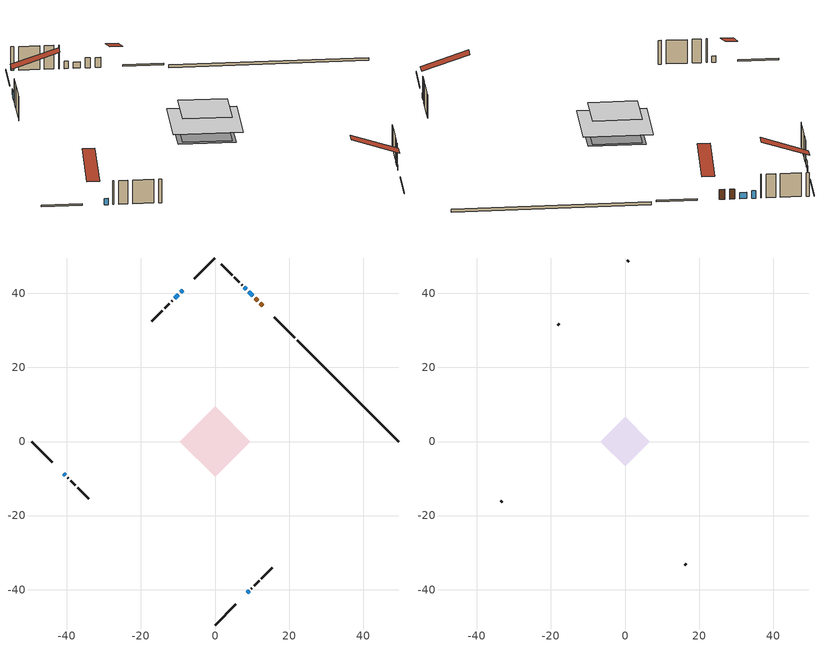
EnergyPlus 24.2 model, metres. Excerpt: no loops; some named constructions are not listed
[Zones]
conditioned space
 floor adiabatic (Floor2 construction): -6.75,0 0,6.75 6.75,0 0,-6.75 z0.61
 floor adiabatic (AdiabaticFloorConstruction): -9.54,0 0,9.54 9.54,0 0,-9.54 z3.05
 floor foundation (Slab1 construction): -6.83,1.09 -1.09,6.83 6.83,-1.09 1.09,-6.83 z0
 wall outside (RimJoist1 construction): 0,-49.55 5.6,-43.94 / -49.55,0 -43.94,-5.6 / 0,49.55 -5.6,43.94 / 21.55,28 15.95,33.6 z0.61:0.91
 wall outside (AdiabaticWallConstruction 1): 12.9,36.64 12.19,37.36 / 11.53,38.02 10.81,38.73 z0.61:2.64
 wall outside (AdiabaticWallConstruction): 8.65,-40.9 9.19,-40.36 z0.61:1.37; -8.65,40.9 -9.22,40.32 z0.61:1.83; -9.88,39.67 -10.89,38.66 z0.61:2.13; 10.16,39.39 9.15,40.39 / -40.9,-8.65 -40.39,-9.15 z0.61:1.88; 8.5,41.05 7.96,41.59 z0.61:2.14
 wall outside (Wall1 construction): 9.84,-39.7 9.96,-39.59 / -39.74,-9.81 -39.62,-9.92 / -11.54,38 -11.66,37.89 / 7.3,42.25 7.19,42.36 z0.61:5.49
 wall outside (Wall2 construction): 10.61,-38.93 11.89,-37.65 / -38.97,-10.58 -37.69,-11.86 / -12.31,37.23 -13.59,35.95 / 6.53,43.02 5.25,44.29 z0.61:5.49
 wall outside (Wall3 construction): 12.55,-37 15.43,-34.12 / -37.03,-12.51 -34.15,-15.39 / -14.25,35.3 -17.13,32.42 / 4.59,44.95 1.71,47.83 z0.61:5.49
 wall foundation (FoundationWall1 construction): 49.55,0 22.21,27.34 z0:0.61
 window (WindowConstruction): 8.65,-40.9 9.19,-40.36 z0.61:1.37
 window (WindowConstruction 1): -8.65,40.9 -9.22,40.32 z0.61:1.83
 window (WindowConstruction 2): -9.88,39.67 -10.89,38.66 z0.61:2.13
 window (WindowConstruction 3): 10.16,39.39 9.15,40.39 z0.61:1.88
 window (WindowConstruction 4): 8.49,41.05 7.96,41.59 z0.61:2.13
 window (WindowConstruction 5): -40.9,-8.65 -40.4,-9.15 z0.61:1.88
 door (Door): 12.9,36.64 12.19,37.36 z0.61:2.64
 door (Door 1): 11.53,38.02 10.81,38.73 z0.61:2.64
 ceiling adiabatic (AdiabaticFloorConstruction): 0,-9.54 9.54,0 0,9.54 -9.54,0 z3.05
attic - vented
 floor to conditioned space (Floor1 construction Reversed): -6.75,0 0,6.75 6.75,0 0,-6.75 z5.49
 wall outside (Wall4 construction): 16.09,-33.46 16.49,-33.06 / -33.5,-16.05 -33.1,-16.45 / -17.79,31.76 -18.19,31.36 / 1.06,48.49 0.66,48.89 z0.61:5.49
 roof outside (Roof1 construction): 7.99,-41.55,5.49 1.42,-34.98,8.58 -0.31,-36.71,8.58 6.26,-43.29,5.49; -41.55,-7.99,5.49 -34.98,-1.42,8.58 -36.71,0.31,8.58 -43.29,-6.26,5.49; -7.99,41.55,5.49 -1.42,34.98,8.58 0.31,36.71,8.58 -6.26,43.29,5.49; 13.56,35.99,5.49 6.99,29.41,8.58 8.72,27.68,8.58 15.29,34.25,5.49
[Material] Roughness=Rough; Thermal Absorptance=0.9
Name | Thickness {m} | Conductivity {W/m-K} | Density {kg/m3} | Specific Heat {J/kg-K} | Solar Absorptance | Visible Absorptance
ceiling loosefill ins | 0.254 | 0.0480833 | 16.02 | 1046.75 | 0.7 | 0.7
ceiling stud and cavity | 0.1397 | 0.0958178 | 65.682 | 1177.47 | 0.7 | 0.7
gypsum board | 0.0127 | 0.160291 | 801 | 837.4 | 0.6 | 0.6
[Construction]
Floor1 construction: ceiling loosefill ins, ceiling stud and cavity, gypsum board
[EnergyManagementSystem:OutputVariable] Type of Data in Variable=Summed; Update Frequency=ZoneTimestep
Name | EMS Variable | EMS Program or Subroutine | Units
Energy Management System Output Variable 1; Energy Management System Output Variable 45 | loads_htg_tot | total_loads_program | J
Energy Management System Output Variable 2; Energy Management System Output Variable 46 | loads_clg_tot | total_loads_program | J
Energy Management System Output Variable 3 | htg_unmet_hours | unmet_hours_program | hr
Energy Management System Output Variable 4 | clg_unmet_hours | unmet_hours_program | hr
Energy Management System Output Variable 5 | loads_htg_roofs | component_loads_program | J
Energy Management System Output Variable 6 | loads_htg_ceilings | component_loads_program | J
Energy Management System Output Variable 7 | loads_htg_walls | component_loads_program | J
Energy Management System Output Variable 8 | loads_htg_rim_joists | component_loads_program | J
Energy Management System Output Variable 9 | loads_htg_foundation_walls | component_loads_program | J
Energy Management System Output Variable 10 | loads_htg_doors | component_loads_program | J
Energy Management System Output Variable 11 | loads_htg_windows_conduction | component_loads_program | J
Energy Management System Output Variable 12 | loads_htg_windows_solar | component_loads_program | J
Energy Management System Output Variable 13 | loads_htg_skylights_conduction | component_loads_program | J
Energy Management System Output Variable 14 | loads_htg_skylights_solar | component_loads_program | J
Energy Management System Output Variable 15 | loads_htg_floors | component_loads_program | J
Energy Management System Output Variable 16 | loads_htg_slabs | component_loads_program | J
Energy Management System Output Variable 17 | loads_htg_internal_mass | component_loads_program | J
Energy Management System Output Variable 18 | loads_htg_infil | component_loads_program | J
Energy Management System Output Variable 19 | loads_htg_natvent | component_loads_program | J
Energy Management System Output Variable 20 | loads_htg_mechvent | component_loads_program | J
Energy Management System Output Variable 21 | loads_htg_whf | component_loads_program | J
Energy Management System Output Variable 22 | loads_htg_ducts | component_loads_program | J
Energy Management System Output Variable 23 | loads_htg_intgains | component_loads_program | J
Energy Management System Output Variable 24 | loads_htg_lighting | component_loads_program | J
Energy Management System Output Variable 25 | loads_clg_roofs | component_loads_program | J
Energy Management System Output Variable 26 | loads_clg_ceilings | component_loads_program | J
Energy Management System Output Variable 27 | loads_clg_walls | component_loads_program | J
Energy Management System Output Variable 28 | loads_clg_rim_joists | component_loads_program | J
Energy Management System Output Variable 29 | loads_clg_foundation_walls | component_loads_program | J
Energy Management System Output Variable 30 | loads_clg_doors | component_loads_program | J
Energy Management System Output Variable 31 | loads_clg_windows_conduction | component_loads_program | J
Energy Management System Output Variable 32 | loads_clg_windows_solar | component_loads_program | J
Energy Management System Output Variable 33 | loads_clg_skylights_conduction | component_loads_program | J
Energy Management System Output Variable 34 | loads_clg_skylights_solar | component_loads_program | J
Energy Management System Output Variable 35 | loads_clg_floors | component_loads_program | J
Energy Management System Output Variable 36 | loads_clg_slabs | component_loads_program | J
Energy Management System Output Variable 37 | loads_clg_internal_mass | component_loads_program | J
Energy Management System Output Variable 38 | loads_clg_infil | component_loads_program | J
Energy Management System Output Variable 39 | loads_clg_natvent | component_loads_program | J
Energy Management System Output Variable 40 | loads_clg_mechvent | component_loads_program | J
Energy Management System Output Variable 41 | loads_clg_whf | component_loads_program | J
Energy Management System Output Variable 42 | loads_clg_ducts | component_loads_program | J
Energy Management System Output Variable 43 | loads_clg_intgains | component_loads_program | J
Energy Management System Output Variable 44 | loads_clg_lighting | component_loads_program | J
[Schedule:Day:Interval]
interior lighting schedule day 5: No, 01:00, 0.0727273, 04:00, 0.0606061, 05:00, 0.0666667, 06:00, 0.109091, 07:00, 0.181818, 08:00, 0.230303, 10:00, 0.248485, 11:00, 0.236364, 12:00, 0.224242, 13:00, 0.218182, 14:00, 0.212121, 15:00, 0.224242, 16:00, 0.248485, 17:00, 0.30303, 18:00, 0.393939, 19:00, 0.521212, 20:00, 0.642424, 21:00, 0.666667, 22:00, 0.478788, 23:00, 0.242424, 24:00, 0.109091
interior lighting schedule day 6: No, 01:00, 0.0745455, 04:00, 0.0621212, 05:00, 0.0683333, 06:00, 0.111818, 07:00, 0.186364, 08:00, 0.236061, 10:00, 0.254697, 11:00, 0.242273, 12:00, 0.229848, 13:00, 0.223636, 14:00, 0.217424, 15:00, 0.229848, 16:00, 0.254697, 17:00, 0.310606, 18:00, 0.403788, 19:00, 0.534242, 20:00, 0.658485, 21:00, 0.683333, 22:00, 0.490758, 23:00, 0.248485, 24:00, 0.111818
interior lighting schedule day 7: No, 01:00, 0.08, 04:00, 0.0666667, 05:00, 0.0733333, 06:00, 0.12, 07:00, 0.2, 08:00, 0.253333, 10:00, 0.273333, 11:00, 0.26, 12:00, 0.246667, 13:00, 0.24, 14:00, 0.233333, 15:00, 0.246667, 16:00, 0.273333, 17:00, 0.333333, 18:00, 0.433333, 19:00, 0.573333, 20:00, 0.706667, 21:00, 0.733333, 22:00, 0.526667, 23:00, 0.266667, 24:00, 0.12
interior lighting schedule day 8: No, 01:00, 0.0890909, 04:00, 0.0742424, 05:00, 0.0816667, 06:00, 0.133636, 07:00, 0.222727, 08:00, 0.282121, 10:00, 0.304394, 11:00, 0.289545, 12:00, 0.274697, 13:00, 0.267273, 14:00, 0.259848, 15:00, 0.274697, 16:00, 0.304394, 17:00, 0.371212, 18:00, 0.482576, 19:00, 0.638485, 20:00, 0.78697, 21:00, 0.816667, 22:00, 0.586515, 23:00, 0.29697, 24:00, 0.133636
interior lighting schedule day 9: No, 01:00, 0.0972727, 04:00, 0.0810606, 05:00, 0.0891667, 06:00, 0.145909, 07:00, 0.243182, 08:00, 0.30803, 10:00, 0.332348, 11:00, 0.316136, 12:00, 0.299924, 13:00, 0.291818, 14:00, 0.283712, 15:00, 0.299924, 16:00, 0.332348, 17:00, 0.405303, 18:00, 0.526894, 19:00, 0.697121, 20:00, 0.859242, 21:00, 0.891667, 22:00, 0.640379, 23:00, 0.324242, 24:00, 0.145909
interior lighting schedule day 10: No, 01:00, 0.105455, 04:00, 0.0878788, 05:00, 0.0966667, 06:00, 0.158182, 07:00, 0.263636, 08:00, 0.333939, 10:00, 0.360303, 11:00, 0.342727, 12:00, 0.325152, 13:00, 0.316364, 14:00, 0.307576, 15:00, 0.325152, 16:00, 0.360303, 17:00, 0.439394, 18:00, 0.571212, 19:00, 0.755758, 20:00, 0.931515, 21:00, 0.966667, 22:00, 0.694242, 23:00, 0.351515, 24:00, 0.158182
interior lighting schedule day 11: No, 01:00, 0.109091, 04:00, 0.0909091, 05:00, 0.1, 06:00, 0.163636, 07:00, 0.272727, 08:00, 0.345455, 10:00, 0.372727, 11:00, 0.354545, 12:00, 0.336364, 13:00, 0.327273, 14:00, 0.318182, 15:00, 0.336364, 16:00, 0.372727, 17:00, 0.454545, 18:00, 0.590909, 19:00, 0.781818, 20:00, 0.963636, 21:00, 1, 22:00, 0.718182, 23:00, 0.363636, 24:00, 0.163636
occupants schedule day: No, 05:00, 0.426829, 06:00, 0.719512, 07:00, 1, 08:00, 0.670732, 09:00, 0.329268, 14:00, 0.170732, 15:00, 0.231707, 16:00, 0.329268, 17:00, 0.5, 18:00, 0.670732, 19:00, 0.829268, 21:00, 1, 22:00, 0.853659, 23:00, 0.646341, 24:00, 0.426829
occupants schedule default day; clothes dryer schedule default day; cooking range schedule default day; mech vent bath fan 0 schedule default day; mech vent range fan 0 schedule default day; misc plug loads schedule default day; general water use schedule default day; clothes dryer exhaust 0 schedule default day; cooling season schedule day; cooling season schedule day 2; cooling season schedule default day; exterior lighting schedule default day; natural vent schedule default day: No, 24:00, 0
clothes dryer schedule day; clothes dryer exhaust 0 schedule day: No, 01:00, 0.123457, 02:00, 0.0740741, 03:00, 0.0493827, 04:00, 0.0246914, 05:00, 0.0493827, 06:00, 0.0740741, 07:00, 0.197531, 08:00, 0.395062, 09:00, 0.592593, 10:00, 0.839506, 11:00, 0.962963, 12:00, 1, 13:00, 0.91358, 14:00, 0.82716, 15:00, 0.716049, 16:00, 0.753086, 17:00, 0.679012, 18:00, 0.666667, 20:00, 0.62963, 21:00, 0.641975, 22:00, 0.666667, 23:00, 0.54321, 24:00, 0.296296
cooking range schedule day: No, 05:00, 0.0597015, 06:00, 0.11194, 07:00, 0.171642, 08:00, 0.291045, 11:00, 0.343284, 12:00, 0.402985, 13:00, 0.462687, 14:00, 0.343284, 15:00, 0.291045, 16:00, 0.402985, 17:00, 0.567164, 18:00, 1, 19:00, 0.850746, 20:00, 0.432836, 21:00, 0.291045, 22:00, 0.231343, 23:00, 0.171642, 24:00, 0.11194
mech vent bath fan 0 schedule day: No, 07:00, 0, 08:00, 1, 09:00, 0.2, 24:00, 0
mech vent range fan 0 schedule day: No, 18:00, 0, 19:00, 1, 20:00, 0.2, 24:00, 0
misc plug loads schedule day: No, 06:00, 0.705882, 07:00, 0.745098, 08:00, 0.803922, 15:00, 0.823529, 16:00, 0.862745, 17:00, 0.921569, 18:00, 0.980392, 19:00, 1, 20:00, 0.980392, 21:00, 0.941176, 22:00, 0.862745, 23:00, 0.784314, 24:00, 0.72549
general water use schedule day: No, 01:00, 0.315068, 03:00, 0.287671, 04:00, 0.342466, 05:00, 0.369863, 06:00, 0.520548, 07:00, 0.60274, 08:00, 0.534247, 10:00, 0.506849, 11:00, 0.465753, 14:00, 0.479452, 15:00, 0.534247, 16:00, 0.589041, 17:00, 0.69863, 18:00, 0.876712, 19:00, 0.890411, 20:00, 0.986301, 21:00, 1, 22:00, 0.863014, 23:00, 0.616438, 24:00, 0.465753
cooling season schedule day 1: No, 24:00, 1
exterior lighting schedule day: No, 01:00, 0.566667, 03:00, 0.524167, 05:00, 0.495833, 06:00, 0.5525, 07:00, 0.623333, 08:00, 0.580833, 09:00, 0.439167, 10:00, 0.354167, 12:00, 0.34, 13:00, 0.354167, 14:00, 0.396667, 15:00, 0.425, 16:00, 0.495833, 17:00, 0.623333, 18:00, 0.793333, 19:00, 0.906667, 20:00, 0.963333, 21:00, 0.991667, 22:00, 0.920833, 23:00, 0.793333, 24:00, 0.665833
exterior lighting schedule day 1: No, 01:00, 0.528571, 03:00, 0.488929, 05:00, 0.4625, 06:00, 0.515357, 07:00, 0.581429, 08:00, 0.541786, 09:00, 0.409643, 10:00, 0.330357, 12:00, 0.317143, 13:00, 0.330357, 14:00, 0.37, 15:00, 0.396429, 16:00, 0.4625, 17:00, 0.581429, 18:00, 0.74, 19:00, 0.845714, 20:00, 0.898571, 21:00, 0.925, 22:00, 0.858929, 23:00, 0.74, 24:00, 0.621071
exterior lighting schedule day 10: No, 01:00, 0.552381, 03:00, 0.510952, 05:00, 0.483333, 06:00, 0.538571, 07:00, 0.607619, 08:00, 0.56619, 09:00, 0.428095, 10:00, 0.345238, 12:00, 0.331429, 13:00, 0.345238, 14:00, 0.386667, 15:00, 0.414286, 16:00, 0.483333, 17:00, 0.607619, 18:00, 0.773333, 19:00, 0.88381, 20:00, 0.939048, 21:00, 0.966667, 22:00, 0.897619, 23:00, 0.773333, 24:00, 0.649048
exterior lighting schedule day 11: No, 01:00, 0.571429, 03:00, 0.528571, 05:00, 0.5, 06:00, 0.557143, 07:00, 0.628571, 08:00, 0.585714, 09:00, 0.442857, 10:00, 0.357143, 12:00, 0.342857, 13:00, 0.357143, 14:00, 0.4, 15:00, 0.428571, 16:00, 0.5, 17:00, 0.628571, 18:00, 0.8, 19:00, 0.914286, 20:00, 0.971429, 21:00, 1, 22:00, 0.928571, 23:00, 0.8, 24:00, 0.671429
exterior lighting schedule day 2: No, 01:00, 0.485714, 03:00, 0.449286, 05:00, 0.425, 06:00, 0.473571, 07:00, 0.534286, 08:00, 0.497857, 09:00, 0.376429, 10:00, 0.303571, 12:00, 0.291429, 13:00, 0.303571, 14:00, 0.34, 15:00, 0.364286, 16:00, 0.425, 17:00, 0.534286, 18:00, 0.68, 19:00, 0.777143, 20:00, 0.825714, 21:00, 0.85, 22:00, 0.789286, 23:00, 0.68, 24:00, 0.570714
exterior lighting schedule day 3: No, 01:00, 0.442857, 03:00, 0.409643, 05:00, 0.3875, 06:00, 0.431786, 07:00, 0.487143, 08:00, 0.453929, 09:00, 0.343214, 10:00, 0.276786, 12:00, 0.265714, 13:00, 0.276786, 14:00, 0.31, 15:00, 0.332143, 16:00, 0.3875, 17:00, 0.487143, 18:00, 0.62, 19:00, 0.708571, 20:00, 0.752857, 21:00, 0.775, 22:00, 0.719643, 23:00, 0.62, 24:00, 0.520357
exterior lighting schedule day 4: No, 01:00, 0.4, 03:00, 0.37, 05:00, 0.35, 06:00, 0.39, 07:00, 0.44, 08:00, 0.41, 09:00, 0.31, 10:00, 0.25, 12:00, 0.24, 13:00, 0.25, 14:00, 0.28, 15:00, 0.3, 16:00, 0.35, 17:00, 0.44, 18:00, 0.56, 19:00, 0.64, 20:00, 0.68, 21:00, 0.7, 22:00, 0.65, 23:00, 0.56, 24:00, 0.47
exterior lighting schedule day 5: No, 01:00, 0.380952, 03:00, 0.352381, 05:00, 0.333333, 06:00, 0.371429, 07:00, 0.419048, 08:00, 0.390476, 09:00, 0.295238, 10:00, 0.238095, 12:00, 0.228571, 13:00, 0.238095, 14:00, 0.266667, 15:00, 0.285714, 16:00, 0.333333, 17:00, 0.419048, 18:00, 0.533333, 19:00, 0.609524, 20:00, 0.647619, 21:00, 0.666667, 22:00, 0.619048, 23:00, 0.533333, 24:00, 0.447619
exterior lighting schedule day 6: No, 01:00, 0.390476, 03:00, 0.36119, 05:00, 0.341667, 06:00, 0.380714, 07:00, 0.429524, 08:00, 0.400238, 09:00, 0.302619, 10:00, 0.244048, 12:00, 0.234286, 13:00, 0.244048, 14:00, 0.273333, 15:00, 0.292857, 16:00, 0.341667, 17:00, 0.429524, 18:00, 0.546667, 19:00, 0.624762, 20:00, 0.66381, 21:00, 0.683333, 22:00, 0.634524, 23:00, 0.546667, 24:00, 0.45881
exterior lighting schedule day 7: No, 01:00, 0.419048, 03:00, 0.387619, 05:00, 0.366667, 06:00, 0.408571, 07:00, 0.460952, 08:00, 0.429524, 09:00, 0.324762, 10:00, 0.261905, 12:00, 0.251429, 13:00, 0.261905, 14:00, 0.293333, 15:00, 0.314286, 16:00, 0.366667, 17:00, 0.460952, 18:00, 0.586667, 19:00, 0.670476, 20:00, 0.712381, 21:00, 0.733333, 22:00, 0.680952, 23:00, 0.586667, 24:00, 0.492381
exterior lighting schedule day 8: No, 01:00, 0.466667, 03:00, 0.431667, 05:00, 0.408333, 06:00, 0.455, 07:00, 0.513333, 08:00, 0.478333, 09:00, 0.361667, 10:00, 0.291667, 12:00, 0.28, 13:00, 0.291667, 14:00, 0.326667, 15:00, 0.35, 16:00, 0.408333, 17:00, 0.513333, 18:00, 0.653333, 19:00, 0.746667, 20:00, 0.793333, 21:00, 0.816667, 22:00, 0.758333, 23:00, 0.653333, 24:00, 0.548333
exterior lighting schedule day 9: No, 01:00, 0.509524, 03:00, 0.47131, 05:00, 0.445833, 06:00, 0.496786, 07:00, 0.560476, 08:00, 0.522262, 09:00, 0.394881, 10:00, 0.318452, 12:00, 0.305714, 13:00, 0.318452, 14:00, 0.356667, 15:00, 0.382143, 16:00, 0.445833, 17:00, 0.560476, 18:00, 0.713333, 19:00, 0.815238, 20:00, 0.86619, 21:00, 0.891667, 22:00, 0.827976, 23:00, 0.713333, 24:00, 0.59869
[Schedule:Week:Daily]
clothes dryer exhaust 0 schedule Week Rule - Jan1-Dec31: clothes dryer exhaust 0 schedule day, clothes dryer exhaust 0 schedule day, clothes dryer exhaust 0 schedule day, clothes dryer exhaust 0 schedule day, clothes dryer exhaust 0 schedule day, clothes dryer exhaust 0 schedule day, clothes dryer exhaust 0 schedule day, clothes dryer exhaust 0 schedule default day, clothes dryer exhaust 0 schedule default day, clothes dryer exhaust 0 schedule default day, clothes dryer exhaust 0 schedule default day, clothes dryer exhaust 0 schedule default day
cooling season schedule Week Rule - Jan1-May26: cooling season schedule day, cooling season schedule day, cooling season schedule day, cooling season schedule day, cooling season schedule day, cooling season schedule day, cooling season schedule day, cooling season schedule default day, cooling season schedule default day, cooling season schedule default day, cooling season schedule default day, cooling season schedule default day
cooling season schedule Week Rule - May27-Jun2: cooling season schedule day, cooling season schedule day, cooling season schedule day, cooling season schedule day, cooling season schedule day, cooling season schedule day 1, cooling season schedule day 1, cooling season schedule default day, cooling season schedule default day, cooling season schedule default day, cooling season schedule default day, cooling season schedule default day
cooling season schedule Week Rule - Jun3-Aug25: cooling season schedule day 1, cooling season schedule day 1, cooling season schedule day 1, cooling season schedule day 1, cooling season schedule day 1, cooling season schedule day 1, cooling season schedule day 1, cooling season schedule default day, cooling season schedule default day, cooling season schedule default day, cooling season schedule default day, cooling season schedule default day
cooling season schedule Week Rule - Aug26-Sep1: cooling season schedule day 1, cooling season schedule day 1, cooling season schedule day 1, cooling season schedule day 1, cooling season schedule day 1, cooling season schedule day 1, cooling season schedule day 2, cooling season schedule default day, cooling season schedule default day, cooling season schedule default day, cooling season schedule default day, cooling season schedule default day
cooling season schedule Week Rule - Sep2-Dec31: cooling season schedule day 2, cooling season schedule day 2, cooling season schedule day 2, cooling season schedule day 2, cooling season schedule day 2, cooling season schedule day 2, cooling season schedule day 2, cooling season schedule default day, cooling season schedule default day, cooling season schedule default day, cooling season schedule default day, cooling season schedule default day
natural vent schedule Week Rule - Jan1-Dec31: natural vent schedule default day, natural vent schedule default day, natural vent schedule default day, natural vent schedule default day, natural vent schedule default day, natural vent schedule default day, natural vent schedule default day, natural vent schedule default day, natural vent schedule default day, natural vent schedule default day, natural vent schedule default day, natural vent schedule default day
[Schedule:Year]
clothes dryer exhaust 0 schedule: clothes dryer exhaust 0 schedule Week Rule - Jan1-Dec31, 1, 1, 12, 31
cooling season schedule: cooling season schedule Week Rule - Jan1-May26, 1, 1, 5, 26, cooling season schedule Week Rule - May27-Jun2, 5, 27, 6, 2, cooling season schedule Week Rule - Jun3-Aug25, 6, 3, 8, 25, cooling season schedule Week Rule - Aug26-Sep1, 8, 26, 9, 1, cooling season schedule Week Rule - Sep2-Dec31, 9, 2, 12, 31
natural vent schedule: natural vent schedule Week Rule - Jan1-Dec31, 1, 1, 12, 31
